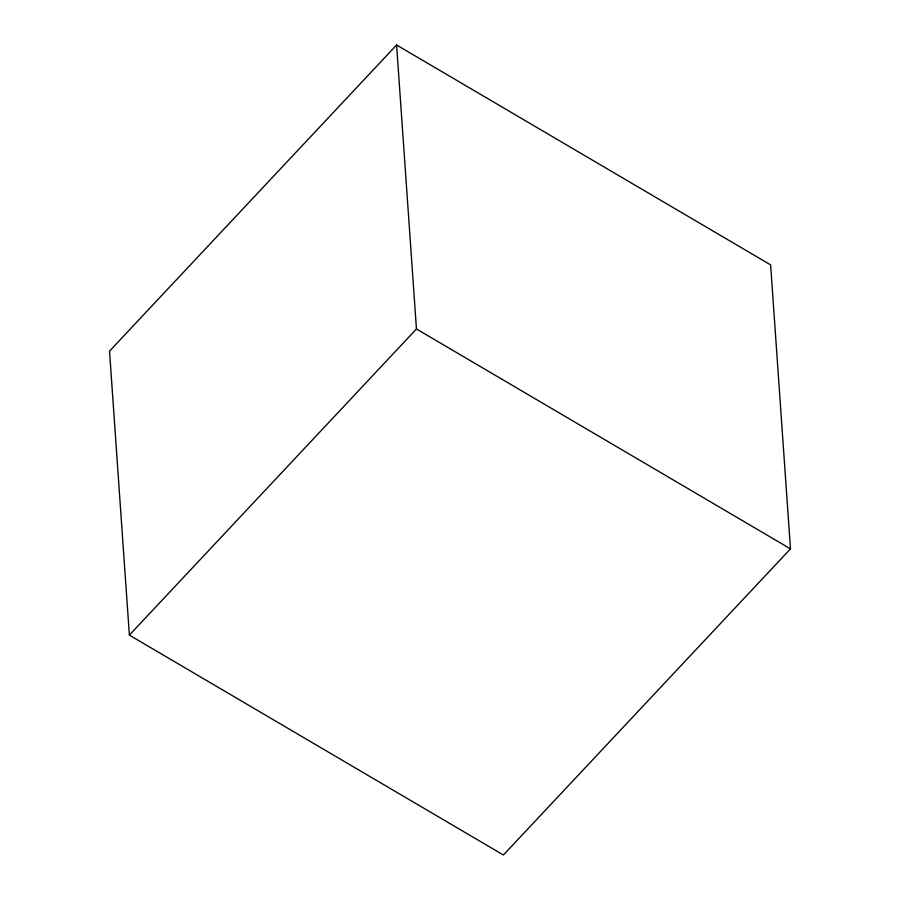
<?xml version="1.0" encoding="UTF-8"?>
<svg xmlns="http://www.w3.org/2000/svg" width="900" height="900" viewBox="0 0 900 900"><rect width="100%" height="100%" fill="white"/><g stroke="black" fill="none" stroke-linecap="round" stroke-linejoin="round"><path stroke-width="1.35" d="M396.596 45L109.519 351.135L129.375 635.107L503.404 855L790.481 548.865L770.625 264.892L396.596 45L416.452 328.973L129.375 635.107M416.452 328.973L790.481 548.865"/></g></svg>
